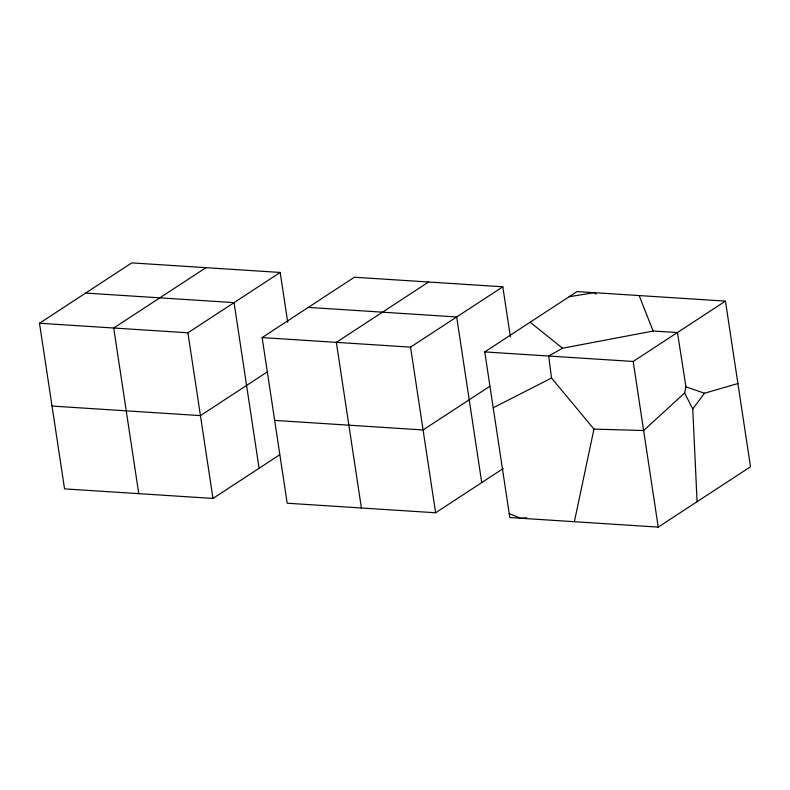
<?xml version="1.0" encoding="UTF-8"?>
<svg xmlns="http://www.w3.org/2000/svg" width="790" height="790" viewBox="0 0 790 790"><rect width="100%" height="100%" fill="white"/><g stroke="black" fill="none" stroke-linecap="round" stroke-linejoin="round"><path stroke-width="1.19" d="M574.379 521.706L593.962 429.089L551.519 378.045L548.665 356.023L562.569 348.222L653.113 331.04L677.445 332.521L685.947 386.843L684.614 392.995L643.633 430.54L593.962 429.089M697.076 501.699L692.761 408.934L704.492 393.242L737.919 383.545M279.611 454.852L212.974 498.431L64.553 488.882L39.5 323.238L131.762 262.892L280.183 272.451L287.738 322.389M205.973 267.672L113.711 328.018L138.764 493.651M39.5 323.238L187.921 332.797L280.183 272.451M503.26 468.519L435.606 512.769L287.185 503.21L262.132 337.577L354.394 277.231L502.815 286.79L510.37 336.718M267.079 372.031L200.443 415.619L52.022 406.06M428.605 282.01L336.343 342.356L361.395 507.99M262.132 337.577L410.553 347.136L502.815 286.79M484.764 351.915L577.026 291.569L725.447 301.118L750.5 466.762L658.238 527.108L509.817 517.549L484.764 351.915L633.185 361.465L725.447 301.118M489.711 386.369L423.075 429.948L274.653 420.399M493.207 407.768L551.519 378.045M569.126 296.734L594.208 292.675L596.183 294.097M526.752 517.825L520.63 518.25L509.224 513.638M85.636 293.07L234.057 302.619L259.1 468.263M308.268 307.399L456.689 316.958L481.732 482.601M685.947 386.843L704.492 393.242M530.159 322.221L562.569 348.222M684.614 392.995L692.761 408.934M639.159 295.569L653.113 331.04M633.185 361.465L658.238 527.108M410.553 347.136L435.606 512.769M187.921 332.797L212.974 498.431"/></g></svg>
